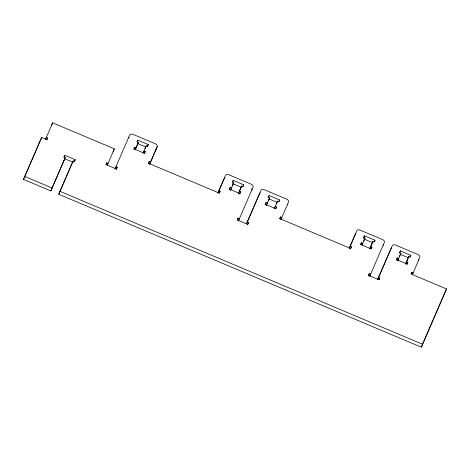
<?xml version="1.0" encoding="UTF-8"?>
<svg xmlns="http://www.w3.org/2000/svg" width="470" height="470" viewBox="0 0 470 470"><rect width="100%" height="100%" fill="white"/><g stroke="black" fill="none" stroke-linecap="round" stroke-linejoin="round"><path stroke-width="0.7" d="M412.396 274.556L413.124 272.794L411.808 272.242L411.05 273.987L446.5 288.938L421.302 347.177L58.732 194.263L73.132 160.905L74.448 161.457L75.206 159.712L64.701 155.282L63.944 157.027L65.254 157.585L50.854 190.938L23.5 179.405L41.63 137.463L46.883 139.678L47.635 137.933L46.324 137.375L45.596 139.144M37.506 147.104L41.63 137.463M51.424 125.766L52.634 122.823L114.339 148.849L113.129 151.792M46.912 139.696L47.635 137.933M63.973 157.05L64.701 155.282M50.854 190.938L65.254 157.585M61.476 187.924L73.132 160.905M105.991 164.612L106.713 162.849L108.029 163.401L107.301 165.164M114.938 169.077L115.908 166.721L117.218 167.279L116.249 169.629M133.786 149.483L134.755 147.133L136.071 147.686L138.345 142.445L137.029 141.893L137.786 140.148L148.291 144.578L147.562 146.34M135.342 149.448L136.071 147.686M138.345 142.445L135.143 149.971M143.221 152.774L143.949 151.005L145.259 151.563L144.531 153.326L134.003 148.878L134.755 147.133M145.007 148.708L146.223 145.77L147.533 146.323L148.291 144.578M148.262 163.854L149.231 161.498L150.547 162.05L157.238 146.628A2.849 1.904 22.4 0 0 155.37 143.773L133.051 134.361A2.849 1.904 22.4 0 0 129.667 135.002L115.555 167.684M149.578 164.406L150.547 162.05M149.754 164.03L157.238 146.628M217.845 193.199L225.506 175.422A2.849 1.904 22.4 0 1 228.89 174.781L251.209 184.193A2.849 1.904 22.4 0 1 253.077 187.048L238.39 221.053M219.402 193.164L220.13 191.402L218.814 190.844M229.19 189.721L230.159 187.366L231.475 187.924L230.506 190.274M232.533 185.626L233.743 182.683L232.433 182.131L233.191 180.38L243.695 184.81L242.966 186.578M238.378 193.599L241.621 186.003L242.937 186.561L243.695 184.81M241.621 186.003L238.419 193.528M239.694 194.151L240.663 191.795L239.353 191.243M237.28 219.984L238.002 218.215L239.318 218.773L238.59 220.536M246.468 223.861L260.956 190.374A2.849 1.904 22.4 0 1 264.34 189.733L286.659 199.145A2.849 1.904 22.4 0 1 288.527 202L281.042 219.402M238.002 218.215L237.244 219.966L247.749 224.396L248.507 222.645L247.197 222.093M265.074 204.855L266.043 202.5L267.36 203.058L266.39 205.408M268.106 197.87L269.075 195.52L279.579 199.944L278.851 201.712M268.417 200.761L269.633 197.817L268.317 197.265L269.075 195.52M274.269 208.733L275.238 206.377L276.548 206.929L275.82 208.698M276.295 204.08L277.506 201.137L278.822 201.695L279.579 199.944M349.134 248.571L350.103 246.215L351.419 246.768L350.661 248.518L279.762 218.615L280.519 216.87L281.836 217.422L280.866 219.778M350.45 249.124L351.419 246.768M369.667 248.965L370.636 246.615L371.952 247.167L371.194 248.912L360.69 244.482L361.448 242.737L362.764 243.29L362.035 245.058M363.51 238.108L364.479 235.752L374.984 240.182L374.255 241.95M363.821 240.993L365.031 238.055L363.721 237.497L364.479 235.752M371.7 244.318L372.91 241.374L374.226 241.927L374.984 240.182M371.224 248.936L371.952 247.167M368.321 275.943L369.291 273.587L370.607 274.139L369.878 275.908M377.757 279.227L392.244 245.739A2.849 1.904 22.4 0 1 395.628 245.105L417.942 254.517A2.849 1.904 22.4 0 1 419.81 257.366L412.331 274.774M379.067 279.785L379.795 278.017L378.485 277.464M396.363 260.227L397.332 257.871L398.648 258.424L397.679 260.779M399.394 253.242L400.364 250.886L410.868 255.316L410.14 257.084M399.706 256.127L400.922 253.189L399.606 252.637L400.364 250.886M405.557 264.105L408.794 256.508L410.11 257.067L410.868 255.316M408.794 256.508L405.88 263.382M406.867 264.657L407.837 262.301L406.527 261.749M411.08 274.004L411.808 272.242M421.302 347.177L446.5 288.938M23.5 179.405L37.242 147.715M45.508 139.408L52.634 122.823M58.732 194.263L61.206 188.558M74.448 161.457L75.206 159.712M106.713 162.849L105.962 164.594L116.46 169.024L117.218 167.279M107.606 164.524L114.339 148.849M137.029 141.893L137.786 140.148M143.021 153.296L146.223 145.77M144.502 153.308L145.259 151.563M149.231 161.498L148.473 163.243L219.373 193.147L220.13 191.402M218.021 192.823L224.296 178.365A2.849 1.904 22.4 0 1 224.936 177.684M230.159 187.366L229.401 189.116L239.906 193.546L240.663 191.795M232.433 182.131L233.191 180.38M230.547 190.209L233.743 182.683M246.844 223.05L253.436 207.852M253.724 207.194L259.74 193.311A2.849 1.904 22.4 0 1 260.204 192.747M247.749 224.396L248.507 222.645M266.043 202.5L265.286 204.25L275.79 208.68L276.548 206.929M266.431 205.343L269.633 197.817M274.31 208.662L277.506 201.137M279.762 218.615L280.519 216.87M350.103 246.215L356.795 230.793A2.849 1.904 22.4 0 1 360.179 230.153L382.498 239.565A2.849 1.904 22.4 0 1 384.366 242.42L369.679 276.425M349.727 247.232L355.584 233.731A2.849 1.904 22.4 0 1 356.043 233.167M360.69 244.482L361.448 242.737M362.117 244.923L365.031 238.055M370.636 246.615L372.91 241.374M369.996 248.248L371.412 244.97M369.291 273.587L368.533 275.332L379.037 279.762L379.795 278.017M377.557 279.744L391.028 248.683A2.849 1.904 22.4 0 1 391.669 248.007M397.332 257.871L396.574 259.616L407.079 264.046L407.837 262.301M397.72 260.715L400.922 253.189M137.228 143.368L145.765 146.963M232.632 183.6L241.169 187.201M269.175 199.01L277.053 202.335M363.921 238.971L373.11 242.849M400.464 254.382L408.342 257.707M40.414 140.407L40.743 140.542M64.143 158.502L73.338 162.379M63.714 160.388L64.043 160.523M24.716 176.462L52.064 187.994M59.943 191.319L422.518 344.234M156.116 148.849A2.849 1.904 22.4 0 1 156.022 149.572M128.451 137.939A2.849 1.904 22.4 0 1 129.097 137.263M251.756 188.64A2.849 1.904 22.4 0 1 251.867 189.992M287.405 204.221A2.849 1.904 22.4 0 1 287.311 204.938M383.25 244.641A2.849 1.904 22.4 0 1 383.15 245.363M418.588 259.176A2.849 1.904 22.4 0 1 418.6 260.31"/></g></svg>
